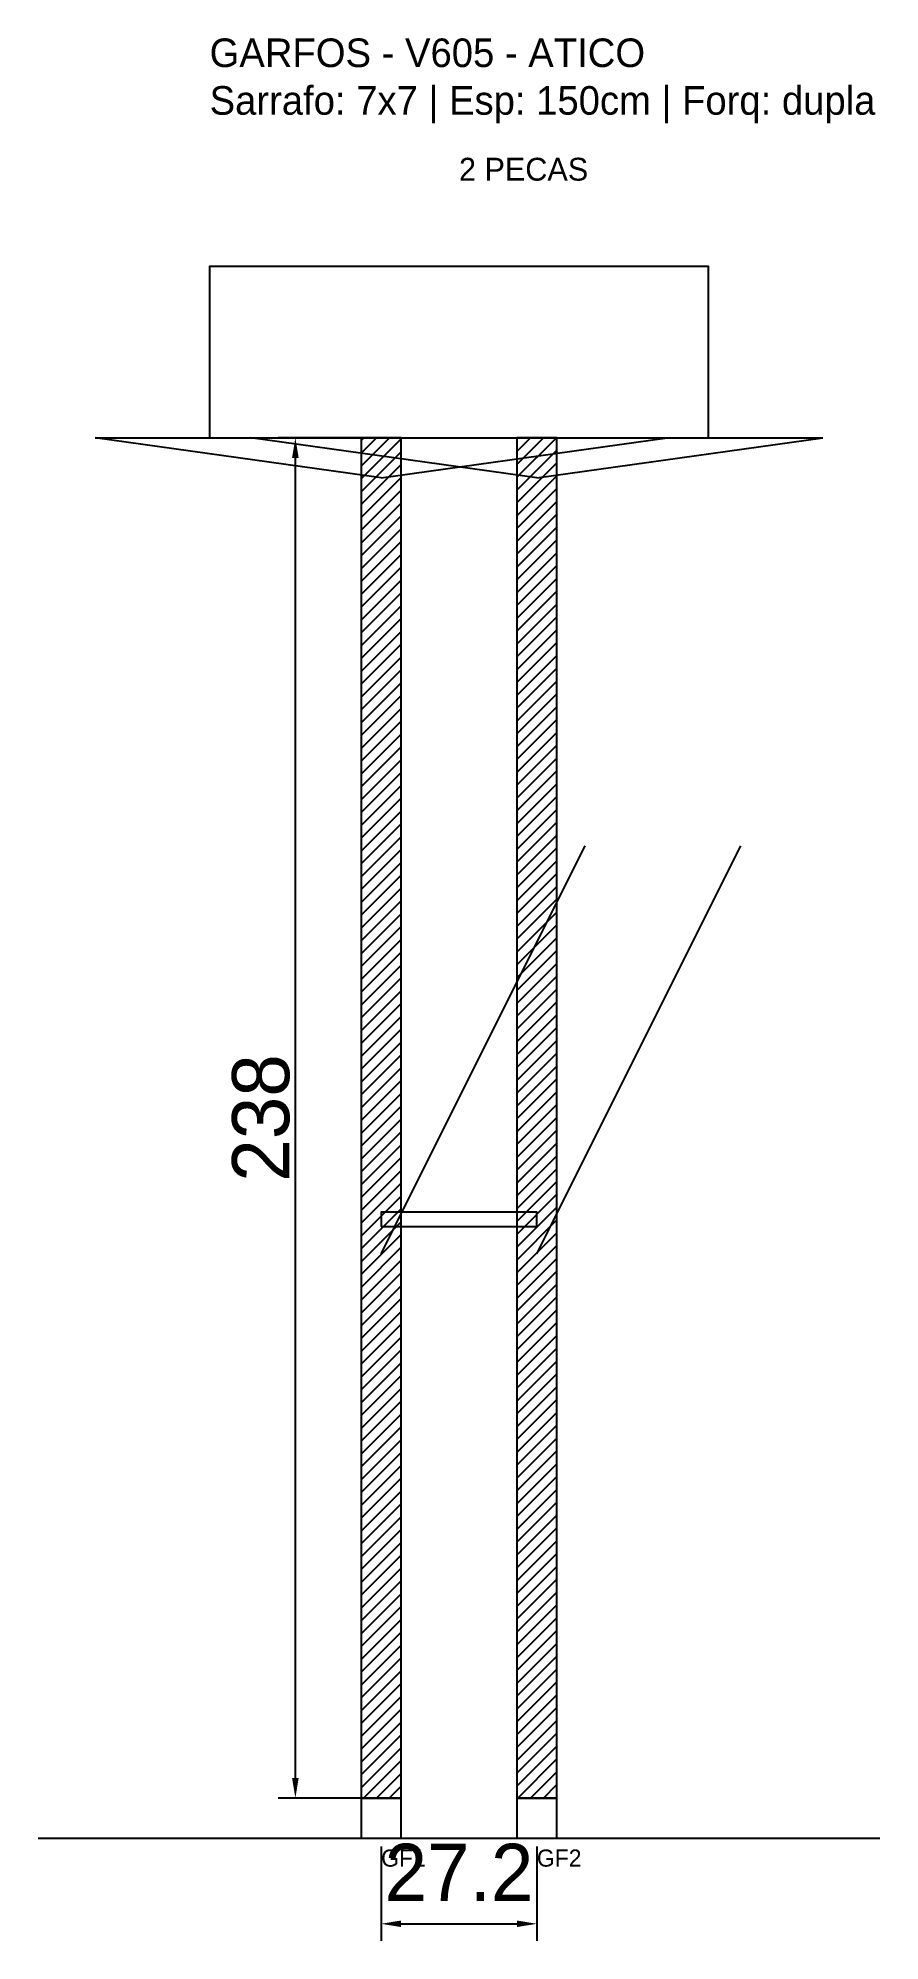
# Model space of a CAD drawing. Header units: metres. Extents: x -30 to 117, y -25 to 308.
import ezdxf

# ---------------------------------------------------------------- set-up
doc = ezdxf.new("R2010")
doc.units = ezdxf.units.M
for name, color, linetype in [('BARRA_ANCORAGEM', 1, 'Continuous'), ('COTA', 241, 'Continuous'), ('GARFOS OK', 3, 'Continuous'), ('NOME DA VIGA', 6, 'Continuous'), ('SARR_7x7', 40, 'Continuous'), ('TIRAS REESCORAMENTO', 252, 'Continuous'), ('VIGAS', 3, 'Continuous')]:
    doc.layers.add(name, color=color, linetype=linetype)
doc.dimstyles.new('EZ DXF', dxfattribs={"dimtxt": 10, "dimasz": 3.5, "dimexe": 3, "dimexo": 1.5, "dimgap": 1, "dimtad": 1, "dimdec": 1, "dimdsep": 46, "dimcen": 2.5, "dimazin": 3, "dimtfac": 1, "dimtmove": 0, "dimatfit": 3})

msp = doc.modelspace()

# ---------------------------------------------------------------- hatches: boundary and pattern name
at = {"layer": 'COTA'}
h = msp.add_hatch(dxfattribs=at)
h.set_pattern_fill('ANSI31', scale=0.5)
h.paths.add_polyline_path([(26.5, 0), (33.5, 0), (33.5, 238), (26.5, 238)])
h = msp.add_hatch(dxfattribs=at)
h.set_pattern_fill('ANSI31', scale=0.5)
h.paths.add_polyline_path([(53.733878, 0), (60.733878, 0), (60.733878, 238), (53.733878, 238)])

# ---------------------------------------------------------------- linework, layer by layer
at = {"layer": 'BARRA_ANCORAGEM'}
for p, q in [((30, 95.2), (65.7, 166.6)), ((57.233878, 95.2), (92.933878, 166.6))]:
    msp.add_line(p, q, dxfattribs=at)
at = {"layer": 'GARFOS OK'}
for p, q in [((30, 231), (-20, 238)), ((-20, 238), (80, 238)), ((57.233878, 231), (7.233878, 238)), ((7.233878, 238), (107.233878, 238)), ((30, 231), (80, 238)), ((57.233878, 231), (107.233878, 238))]:
    msp.add_line(p, q, dxfattribs=at)
at = {"layer": 'GARFOS OK', "linetype": 'CONTINUOUS'}
msp.add_line((-30, -7), (117.233878, -7), dxfattribs=at)
at = {"layer": 'GARFOS OK'}
for points in [[(26.5, 0), (33.5, 0), (33.5, 238), (26.5, 238), (26.5, 0)], [(53.733878, 0), (60.733878, 0), (60.733878, 238), (53.733878, 238), (53.733878, 0)]]:
    msp.add_lwpolyline(points, dxfattribs=at)
at = {"layer": 'SARR_7x7'}
for points in [[(26.5, -7), (33.5, -7), (33.5, 0), (26.5, 0), (26.5, -7)], [(53.733878, -7), (60.733878, -7), (60.733878, 0), (53.733878, 0), (53.733878, -7)]]:
    msp.add_lwpolyline(points, dxfattribs=at)
at = {"layer": 'TIRAS REESCORAMENTO'}
msp.add_lwpolyline([(30, 100), (57.233878, 100), (57.233878, 102.5), (30, 102.5), (30, 100)], dxfattribs=at)
at = {"layer": 'VIGAS'}
msp.add_lwpolyline([(0, 238), (87.233878, 238), (87.233878, 268), (0, 268), (0, 238)], dxfattribs=at)

# ---------------------------------------------------------------- texts
at = {"layer": 'NOME DA VIGA'}
for s, height, p in [('2 PECAS', 4, (43.616939, 283)), ('GF1', 3, (30, -12)), ('GF2', 3, (57.233878, -12))]:
    msp.add_text(s, height=height, dxfattribs=at).set_placement(p)
at = {"layer": 'NOME DA VIGA', "insert": (0, 293), "char_height": 5, "attachment_point": 7}
msp.add_mtext('GARFOS - V605 - ATICO\\PSarrafo: 7x7 | Esp: 150cm | Forq: dupla', dxfattribs=at)

# ---------------------------------------------------------------- dimensions: what is measured, and where the dimension line sits
at = {"layer": 'COTA'}
msp.add_linear_dim(base=(15, 0), p1=(30, 0), p2=(30, 238), angle=90, dimstyle='EZ DXF', dxfattribs=at).render()
msp.add_linear_dim(base=(30, -22), p1=(30, -7), p2=(57.233878, -7), dimstyle='EZ DXF', dxfattribs=at).render()

doc.saveas('drawing.dxf')
